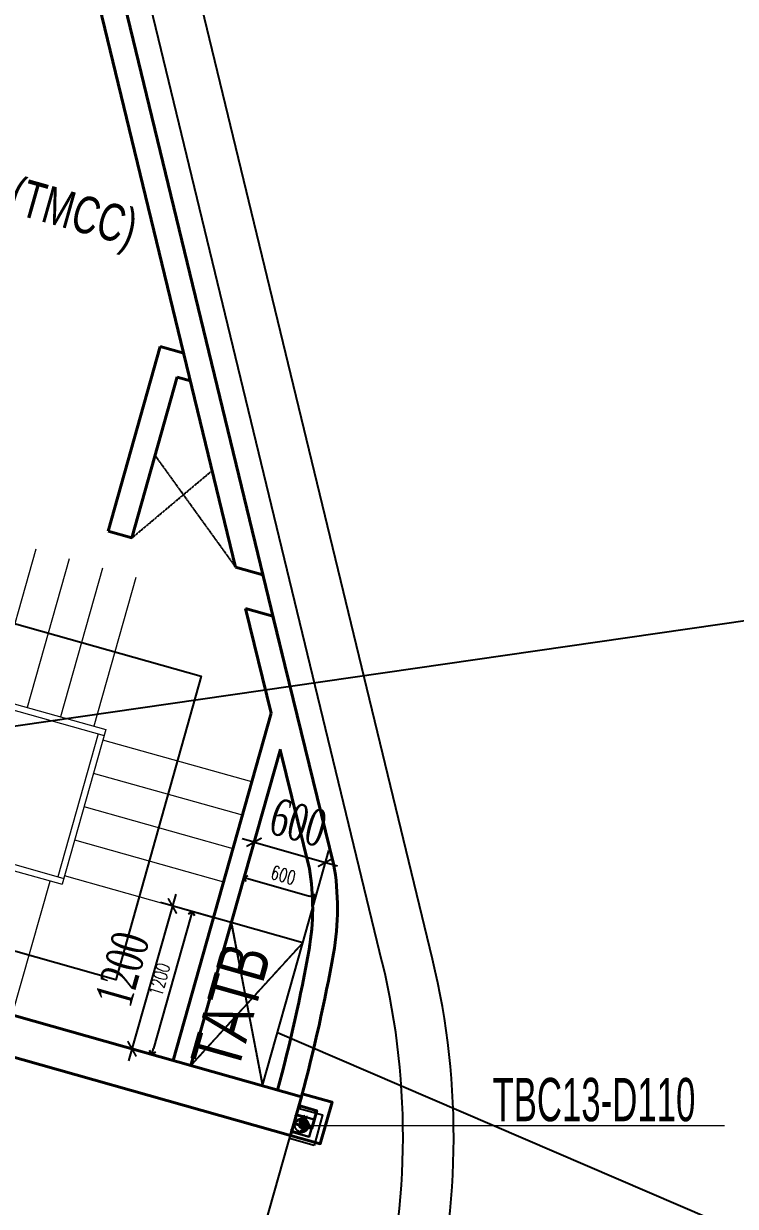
# Model space of a CAD drawing. Header units: millimetres. Extents: x -361340115 to 361596335, y -276742102 to 277032639.
# Drawn here: x 171065 to 176813, y 180771 to 190332 of the extents above; entities that cross this region are included whole.
import ezdxf
from ezdxf.enums import TextEntityAlignment as Align
from ezdxf.lldxf.tags import DXFTag

# ---------------------------------------------------------------- set-up
doc = ezdxf.new("R2010")
doc.units = ezdxf.units.MM
doc.header["$MEASUREMENT"] = 0
doc.linetypes.add('HIDDEN', pattern=[0.375, 0.25, -0.125])
doc.linetypes.add('Xref_ST_MBDV Cot vach 30.7.2022$0$HIDDEN', pattern=[0.375, 0.25, -0.125])
for name, color, linetype, lineweight in [('A-DOOR', 1, 'Continuous', 9), ('KT-Kich thuoc', 159, 'Continuous', 18), ('KT-lomo nuoc', 3, 'HIDDEN', 5), ('KT-Net cat', 1, 'Continuous', 40), ('SPE-MEP-HVAC', 140, 'Continuous', 0), ('Text _H2H', 7, 'Continuous', 18)]:
    doc.layers.add(name, color=color, linetype=linetype, lineweight=lineweight)
for name, color, linetype in [('A-FLOR-STRS-ARROW', 8, 'Continuous'), ('ccu12-Thay', 7, 'Continuous'), ('Hydraulic - Thep V', 9, 'Continuous'), ('KT-Tuong', 1, 'Continuous'), ('NDT text', 231, 'Continuous'), ('ONG', 8, 'Continuous'), ('Xref_NT1+NT2_MBDV Cot vach_220729$0$ccu12-Thay', 7, 'Continuous'), ('Xref_NT1+NT2_MBDV Cot vach_220729$0$KT-Text', 7, 'Continuous'), ('Xref_ST_MBDV Cot vach 30.7.2022$0$KT-Khuat', 9, 'Xref_ST_MBDV Cot vach 30.7.2022$0$HIDDEN'), ('Xref_ST_MBDV Cot vach 30.7.2022$0$KT-Thay', 7, 'Continuous'), ('ống thông hơi', 31, 'TH')]:
    doc.layers.add(name, color=color, linetype=linetype)
doc.layers.add('A-REVCLOUD', color=7, linetype='Continuous', true_color=0xfa291e)
doc.layers.add('MEP', color=130, linetype='Continuous', plot=False)
doc.styles.get("Standard").update_dxf_attribs({"font": 'arial.ttf'})
doc.styles.add('TEXTKT', font='hoatbif.shx', dxfattribs={"width": 0.8})
doc.styles.add('uv-abc', font='uv-abc.shx', dxfattribs={"width": 0.85, "height": 150})
doc.styles.add('vntimeh.shx', font='vntimeh.shx', dxfattribs={"width": 0.65})
doc.styles.add('Xref_NT1+NT2_MBDV Cot vach_220729$0$Arial', font='arial.ttf', dxfattribs={"width": 0.7})
doc.styles.add('Xref_NT1+NT2_MBDV Cot vach_220729$0$xref.N.Cot vach tang N2$0$DIM', font='vnsimli.shx', dxfattribs={"width": 0.7})
tags = doc.linetypes.add('TH', pattern='A,1143.876301,["TH",Standard,S=466.984787,R=0,X=0,Y=-199.758304],53.151103,-896.638454,1197.027404', length=3290.693262).pattern_tags.tags
tags[4] = DXFTag(74, 10)
doc.dimstyles.new('1-150-HVAC DIM', dxfattribs={"dimscale": 100, "dimtxt": 3, "dimasz": 1, "dimexe": 1, "dimexo": 0, "dimgap": 1, "dimtad": 1, "dimdec": 0, "dimrnd": 10, "dimzin": 0, "dimdsep": 46, "dimtxsty": 'vntimeh.shx', "dimblk": 'ARCHTICK', "dimcen": 0.2, "dimdle": 1, "dimclrd": 7, "dimclre": 7, "dimclrt": 150, "dimadec": 0, "dimazin": 0, "dimtm": 1e-09, "dimtfac": 1, "dimtdec": 0, "dimtix": 1, "dimtmove": 0, "dimatfit": 3, "dimfxl": 3.6, "dimfxlon": 1, "dimtzin": 0, "dimarcsym": 0})
doc.dimstyles.new('1-40', dxfattribs={"dimscale": 40, "dimtxt": 5, "dimasz": 1.4, "dimexe": 1.4, "dimexo": 0.5, "dimgap": 0.5, "dimtad": 1, "dimdec": 0, "dimzin": 0, "dimdsep": 46, "dimtxsty": 'TEXTKT', "dimblk": 'ARCHTICK', "dimcen": 1.2, "dimdle": 1.2, "dimclrd": 7, "dimclre": 7, "dimclrt": 7, "dimadec": 0, "dimazin": 0, "dimtfac": 0.04, "dimtdec": 0, "dimtix": 1, "dimtmove": 2, "dimatfit": 3, "dimfxl": 1, "dimtolj": 2, "dimtzin": 0, "dimlwd": 5, "dimlwe": 5, "dimarcsym": 0})
doc.dimstyles.new('Xref_NT1+NT2_MBDV Cot vach_220729$0$xref.N.Cot vach tang N2$0$CCU 1-100 A1', dxfattribs={"dimscale": 100, "dimtxt": 2.2, "dimasz": 1, "dimexe": 1, "dimexo": 0, "dimgap": 1, "dimtad": 1, "dimdec": 0, "dimdsep": 46, "dimtxsty": 'Xref_NT1+NT2_MBDV Cot vach_220729$0$xref.N.Cot vach tang N2$0$DIM', "dimblk1": 'Xref_NT1+NT2_MBDV Cot vach_220729$0$xref.N.Cot vach tang N2$0$_ARCHTICK', "dimblk2": 'Xref_NT1+NT2_MBDV Cot vach_220729$0$xref.N.Cot vach tang N2$0$_ARCHTICK', "dimsah": 1, "dimcen": 0, "dimdle": 1, "dimclrd": 256, "dimclre": 256, "dimclrt": 31, "dimadec": 0, "dimazin": 0, "dimtfac": 1, "dimtdec": 0, "dimtix": 1, "dimtmove": 2, "dimatfit": 3, "dimldrblk": 'Xref_NT1+NT2_MBDV Cot vach_220729$0$xref.N.Cot vach tang N2$0$_ARCHTICK', "dimfxl": 8, "dimtolj": 1, "dimarcsym": 0})

# ---------------------------------------------------------------- blocks, each defined once
blk = doc.blocks.new('Xref_NT1+NT2_MBDV Cot vach_220729$0$xref.N.Cot vach tang N2$0$_Open90')
at = {"color": 0, "linetype": 'ByBlock', "lineweight": -2}
for p, q in [((0, 0), (-1, 0)), ((-0.5, 0.5), (0, 0)), ((0, 0), (-0.5, -0.5))]:
    blk.add_line(p, q, dxfattribs=at)
blk = doc.blocks.new('*D57')
at = {"layer": 'Defpoints', "color": 5, "transparency": 16777216}
for p, q in [((172742.2, 183064.3), (172858.7, 183476.7)), ((172893.2, 183415), (173374.4, 183279.1)), ((173319.6, 182901.2), (173436.1, 183313.6))]:
    blk.add_line(p, q, dxfattribs=at)
at = {"layer": 'Defpoints', "color": 0, "transparency": 16777216}
for p in [(173422.5, 183265.5), (172742.2, 183064.3, 0), (173319.6, 182901.2, 0)]:
    blk.add_point(p, dxfattribs=at)
at = {"layer": 'Defpoints', "color": 5, "transparency": 16777216, "xscale": 50, "yscale": 50, "zscale": 50}
for p, rotation in [((172845.1, 183428.6), 164.2213386614092), ((173422.5, 183265.5), 344.2213386614092)]:
    blk.add_blockref('Xref_NT1+NT2_MBDV Cot vach_220729$0$xref.N.Cot vach tang N2$0$_Open90', p, dxfattribs=dict(at, rotation=rotation))
at = {"layer": 'Defpoints', "color": 5, "transparency": 16777216, "insert": (173162.3, 183448.1), "char_height": 110, "attachment_point": 5, "rotation": 344.22134, "style": 'Xref_NT1+NT2_MBDV Cot vach_220729$0$xref.N.Cot vach tang N2$0$DIM'}
blk.add_mtext('\\A1;600', dxfattribs=at)
blk = doc.blocks.new('Xref_NT1+NT2_MBDV Cot vach_220729$0$xref.N.Cot vach tang N2$0$_ARCHTICK')
at = {"color": 0, "linetype": 'ByBlock', "const_width": 0.15}
blk.add_lwpolyline([(-0.5, -0.5), (0.5, 0.5)], dxfattribs=at)
blk = doc.blocks.new('*D58')
at = {"layer": 'Defpoints', "color": 5, "transparency": 16777216}
for p, q in [((172412.6, 183105.5), (172113.5, 182046.9)), ((172742.2, 183064.3), (172378.1, 183167.2)), ((172415.9, 181909.6), (172051.8, 182012.4))]:
    blk.add_line(p, q, dxfattribs=at)
at = {"layer": 'Defpoints', "color": 0, "transparency": 16777216}
for p in [(172742.2, 183064.3), (172099.9, 181998.8), (172415.9, 181909.6)]:
    blk.add_point(p, dxfattribs=at)
at = {"layer": 'Defpoints', "color": 5, "transparency": 16777216, "xscale": 50, "yscale": 50, "zscale": 50}
for p, rotation in [((172426.2, 183153.6), 74.22122763655055), ((172099.9, 181998.8), 254.2212276365506)]:
    blk.add_blockref('Xref_NT1+NT2_MBDV Cot vach_220729$0$xref.N.Cot vach tang N2$0$_Open90', p, dxfattribs=dict(at, rotation=rotation))
at = {"layer": 'Defpoints', "color": 5, "transparency": 16777216, "insert": (172162, 182604.8), "char_height": 110, "attachment_point": 5, "rotation": 74.22123, "style": 'Xref_NT1+NT2_MBDV Cot vach_220729$0$xref.N.Cot vach tang N2$0$DIM'}
blk.add_mtext('\\A1;1200', dxfattribs=at)
blk = doc.blocks.new('*U389')
at = {"linetype": 'HIDDEN', "ltscale": 500}
for p, q in [((1200, -600), (0, 0)), ((1200, 0), (0, -600))]:
    blk.add_line(p, q, dxfattribs=at)
blk.add_lwpolyline([(1200, 0), (1200, -600), (0, -600), (0, 0)], close=True, dxfattribs=at)
blk = doc.blocks.new('A$C16B9592A')
at = {"layer": 'SPE-MEP-HVAC', "linetype": 'HIDDEN', "ltscale": 1000, "xscale": -1, "rotation": 254.2212213649985}
blk.add_blockref('*U389', (60855.8, 31949.2, 0), dxfattribs=at)
blk = doc.blocks.new('*U124')
at = {"layer": 'KT-lomo nuoc', "ltscale": 500}
for p, q in [((67.4, -134), (-134, -67.4)), ((-66.7, -201.4), (0, 0))]:
    blk.add_line(p, q, dxfattribs=at)
blk.add_lwpolyline([(67.4, -134), (-66.7, -201.4), (-134, -67.4), (0, 0)], close=True, dxfattribs=at)
blk = doc.blocks.new('A$C06442E50')
at = {"layer": 'KT-Net cat', "elevation": 0}
for points in [[(-5683.3, -20112.9), (-5443.1, -20180.8), (-5347.9, -19844), (-5588.5, -19776)], [(-5656.1, -20016.7), (-5512.1, -20057.4), (-5471.3, -19913), (-5615.7, -19872.2)]]:
    blk.add_lwpolyline(points, dxfattribs=at)
at = {"layer": 'KT-lomo nuoc', "linetype": 'HIDDEN', "xscale": -0.9999999999999999, "rotation": 10.89765347559021}
blk.add_blockref('*U124', (-5615.7, -19872.2, 0), dxfattribs=at)
blk = doc.blocks.new('_ARCHTICK')
at = {"color": 0, "linetype": 'ByBlock', "const_width": 0.15}
blk.add_lwpolyline([(-0.5, -0.5), (0.5, 0.5)], dxfattribs=at)
blk = doc.blocks.new('*D190')
at = {"layer": 'A-REVCLOUD', "color": 7, "lineweight": -2, "transparency": 16777216}
for p, q in [((19085.6, 35263.9), (18705, 33916.7)), ((19404.9, 35069.8), (18962.2, 35194.9)), ((19078.6, 33915), (18635.9, 34040.1))]:
    blk.add_line(p, q, dxfattribs=at)
at = {"layer": 'Defpoints', "color": 0, "transparency": 16777216}
for p in [(19534.5, 35033.2), (18732.1, 34012.9), (19208.2, 33878.4)]:
    blk.add_point(p, dxfattribs=at)
at = {"layer": 'A-REVCLOUD', "color": 7, "lineweight": -2, "transparency": 16777216, "xscale": 100, "yscale": 100, "zscale": 100}
for p, rotation in [((19058.5, 35167.7), 74.22122763655302), ((18732.1, 34012.9), 254.221227636553)]:
    blk.add_blockref('_ARCHTICK', p, dxfattribs=dict(at, rotation=rotation))
at = {"layer": 'A-REVCLOUD', "color": 150, "transparency": 16777216, "insert": (18654.7, 34658.3), "char_height": 300, "attachment_point": 5, "rotation": 74.22123, "style": 'vntimeh.shx'}
blk.add_mtext('1200', dxfattribs=at)
blk = doc.blocks.new('*D191')
at = {"layer": 'A-REVCLOUD', "color": 7, "lineweight": -2, "transparency": 16777216}
for p, q in [((19620.3, 35336.6), (19745.3, 35779.3)), ((19718.2, 35683.1), (19621.9, 35710.3)), ((19718.2, 35683.1), (20295.5, 35519.9)), ((20197.6, 35173.5), (20322.7, 35616.2)), ((20295.5, 35519.9), (20391.8, 35492.7))]:
    blk.add_line(p, q, dxfattribs=at)
at = {"layer": 'Defpoints', "color": 0, "transparency": 16777216}
for p in [(20295.5, 35519.9), (19534.5, 35033.2), (20111.9, 34870)]:
    blk.add_point(p, dxfattribs=at)
at = {"layer": 'A-REVCLOUD', "color": 7, "lineweight": -2, "transparency": 16777216, "xscale": 100, "yscale": 100, "zscale": 100}
for p, rotation in [((19718.2, 35683.1), 344.2219244308486), ((20295.5, 35519.9), 164.2219244308486)]:
    blk.add_blockref('_ARCHTICK', p, dxfattribs=dict(at, rotation=rotation))
at = {"layer": 'A-REVCLOUD', "color": 150, "transparency": 16777216, "insert": (20074.8, 35842.1), "char_height": 300, "attachment_point": 5, "rotation": 344.22192, "style": 'vntimeh.shx'}
blk.add_mtext('600', dxfattribs=at)
blk = doc.blocks.new('*U348')
h = blk.add_hatch(color=256)
edge = h.paths.add_edge_path()
edge.add_spline(control_points=[(-55, 0), (-38.9, -12.3), (-7.6, -36.3), (4.2, 39.1), (37.3, 13.6), (55, 0)], knot_values=[0, 0, 0, 0, 58.132459, 112.840763, 176.167011, 176.167011, 176.167011, 176.167011], degree=3, periodic=0)
edge.add_ellipse((0, 0), major_axis=(-38.9, 38.9), ratio=1, start_angle=225.00937, end_angle=315)
edge.add_ellipse((0, 0), major_axis=(-38.9, 38.9), ratio=1, start_angle=315, end_angle=405)
blk.add_circle((0, 0), 55)
blk.add_open_spline([(55, 0), (37.3, 13.6), (4.2, 39.1), (-7.6, -36.3), (-38.9, -12.3), (-55, 0)], degree=3, knots=[0, 0, 0, 0, 63.326248, 118.034553, 176.167011, 176.167011, 176.167011, 176.167011])
at = {"layer": 'Hydraulic - Thep V', "color": 2}
for p, q in [((-66.5, -58.8), (-66, -58.5)), ((-66.5, -62), (-66, -62.3)), ((-64.1, -61.9), (-64.1, -58.9)), ((-59.1, -61.9), (-59.1, -58.9)), ((-56.7, -58.8), (-57.3, -58.5)), ((-56.7, -62), (-57.3, -62.3)), ((56.7, -58.8), (57.2, -58.5)), ((56.7, -62), (57.2, -62.3)), ((59, -61.9), (59, -58.9)), ((64, -61.9), (64, -58.9)), ((66.4, -58.8), (65.9, -58.5)), ((66.4, -62), (65.9, -62.3))]:
    blk.add_line(p, q, dxfattribs=at)
at = {"layer": 'Hydraulic - Thep V', "const_width": 6.72}
blk.add_lwpolyline([(61.5, -79), (61.5, 3.5, 0.40574), (0, 63.2, 0.40574), (-61.6, 3.5), (-61.6, -79)], format="xyb", dxfattribs=at)
at = {"layer": 'Hydraulic - Thep V', "color": 2}
for points in [[(-56.1, -57.5), (-56.1, -58.5), (-67.1, -58.5), (-67.1, -57.5)], [(67, -57.5), (67, -58.5), (56.1, -58.5), (56.1, -57.5)]]:
    blk.add_lwpolyline(points, close=True, dxfattribs=at)
for points in [[(-66.6, -58.9), (-66.6, -61.9)], [(-57.3, -58.5), (-66, -58.5)], [(-57.3, -62.3), (-66, -62.3)], [(-66, -62.3), (-57.3, -62.3)], [(-56.6, -61.9), (-56.6, -58.9)], [(56.6, -58.9), (56.6, -61.9)], [(65.9, -58.5), (57.2, -58.5)], [(65.9, -62.3), (57.2, -62.3)], [(57.2, -62.3), (65.9, -62.3)], [(66.5, -61.9), (66.5, -58.9)]]:
    blk.add_lwpolyline(points, dxfattribs=at)
for centre, radius, start, end in [((-65.4, -60.8), 2.29, 57.08669, 122.91331), ((-65.4, -60), 2.29, 237.08669, 302.91331), ((-61.6, -67.1), 8.65, 73.22135, 106.77865), ((-61.6, -53.6), 8.65, 253.22135, 286.77865), ((-57.9, -60.8), 2.29, 57.08669, 122.91331), ((-57.9, -60), 2.29, 237.08669, 302.91331), ((57.8, -60.8), 2.29, 57.08669, 122.91331), ((57.8, -60), 2.29, 237.08669, 302.91331), ((61.5, -67.1), 8.65, 73.22135, 106.77865), ((61.5, -53.6), 8.65, 253.22135, 286.77865), ((65.3, -60.8), 2.29, 57.08669, 122.91331), ((65.3, -60), 2.29, 237.08669, 302.91331)]:
    blk.add_arc(centre, radius, start, end, dxfattribs=at)
blk = doc.blocks.new('dsa')
at = {"layer": 'NDT text', "extrusion": (0.190702, 0.027859, 0.981253), "elevation": -31622}
for points in [[(-857455.1, 161287.3), (-857252.4, 161253.8), (-857294.1, 161001.5), (-857496.8, 161035.1)], [(-857285.2, 161055.8), (-857261.4, 161199.5), (-857409.4, 161224), (-857433.2, 161080.3)], [(-857409.8, 161224), (-857261.8, 161199.6), (-857285.5, 161055.9), (-857433.5, 161080.3)]]:
    blk.add_lwpolyline(points, close=True, dxfattribs=at)
blk.add_lwpolyline([(-857433.2, 161080.3), (-857409.4, 161224)], dxfattribs=at)
at = {"layer": 'ống thông hơi', "ltscale": 0.6, "extrusion": (0.190702, 0.027859, 0.981253), "rotation": 80.60659636628903}
blk.add_blockref('*U348', (-857337, 161136.5, -31633.6), dxfattribs=at)
blk = doc.blocks.new('tang 22.1')
at = {"layer": 'A-REVCLOUD', "color": 6, "elevation": 0}
for points in [[(13876.7, 36058), (28884.3, 38226.7), (43339.4, 38226.7)], [(19907.3, 34145.7), (31154.4, 29302.7), (43346.5, 29302.7)]]:
    blk.add_lwpolyline(points, dxfattribs=at)
at = {"layer": 'A-REVCLOUD', "color": 6}
blk.add_lwpolyline([(19208.2, 33878.4), (19785.6, 33715.3), (20111.9, 34870), (19534.5, 35033.2)], close=True, dxfattribs=at)
for points in [[(19534.5, 35033.2), (19786.4, 33718)], [(20111.9, 34870), (19208.2, 33878.4)]]:
    blk.add_lwpolyline(points, dxfattribs=at)
at = {"layer": 'A-REVCLOUD'}
for p2, distance, picture, middle in [((20111.9, 34870), 675.3, '*D191', (20074.8, 35842.1)), ((19208.2, 33878.4), -494.7, '*D190', (18654.7, 34658.3))]:
    dim = blk.add_aligned_dim(p1=(19534.5, 35033.2), p2=p2, distance=distance, dimstyle='1-150-HVAC DIM', dxfattribs=at)
    dim.commit()
    dim.dimension.update_dxf_attribs({"geometry": picture, "text_midpoint": middle})
blk = doc.blocks.new('A$C3d8987ab')
at = {"layer": 'ONG', "color": 1}
blk.add_blockref('tang 22.1', (75873, 20094.9, 0), dxfattribs=at)
blk = doc.blocks.new('RKWEWE')
at = {"extrusion": (0.045196, -0.210376, 0.976575), "rotation": 62.77713238752965}
blk.add_blockref('dsa', (-550285.7, 570889, -30365), dxfattribs=at)
at = {"layer": 'NDT text', "ltscale": 0.2, "style": 'uv-abc', "width": 0.6}
blk.add_text('TBC13-D110', height=350, dxfattribs=at).set_placement((174851.2, 181458.7, -16.8))
at = {"layer": 'Text _H2H', "color": 231}
blk.add_leader([(173311.4, 181425.4, -16.3), (176724.4, 181425.4, -16.3)], dimstyle='1-40', override={"dimasz": 1.5, "dimtad": 0, "dimldrblk": 'Dot'}, dxfattribs=at)
blk = doc.blocks.new('A$Cd3fdeb23')
blk.add_blockref('RKWEWE', (-181388.2, -20650, 0))
blk.add_blockref('A$C3d8987ab', (-104053.5, 107286.2, 0))

msp = doc.modelspace()

# ---------------------------------------------------------------- linework, layer by layer
at = {"layer": 'A-DOOR', "extrusion": (-1.34554e-06, -1.62929e-06, 1)}
for p, q in [((171162, 186082.2, 0), (170823.5, 184880.1, 0)), ((171431.5, 186006.3, 0), (171093, 184804.2, 0)), ((171701, 185930.4, 0), (171362.5, 184728.3, 0)), ((171970.5, 185854.5, 0), (171632, 184652.4, 0)), ((170457.7, 184983.1), (171728, 184624.2)), ((170492.2, 184921.5, 0), (171714.7, 184577.2, 0)), ((170104.4, 183732.9, 0), (171374.7, 183373.9, 0)), ((170166.1, 183767.4, 0), (171388.3, 183422, 0))]:
    msp.add_line(p, q, dxfattribs=at)
at = {"layer": 'A-DOOR', "extrusion": (2.93853e-07, -2.09254e-06, 1)}
for p, q in [((171666.3, 184589.7, 0), (171340.2, 183435.6, 0)), ((171728, 184624.2, 0), (171374.7, 183373.9, 0))]:
    msp.add_line(p, q, dxfattribs=at)
at = {"layer": 'A-DOOR', "extrusion": (2.97615e-07, -2.09201e-06, 1)}
for p, q in [((172907.6, 184201.3, 0), (171704, 184539, 0)), ((172831.9, 183931.7, 0), (171628.3, 184269.5, 0)), ((172756.2, 183662.1, 0), (171552.7, 183999.9, 0)), ((172680.6, 183392.5, 0), (171477, 183730.3, 0)), ((172599.5, 183103.7, 0), (171395.9, 183441.4, 0))]:
    msp.add_line(p, q, dxfattribs=at)
at = {"layer": 'A-DOOR', "extrusion": (-2.93853e-07, 2.09254e-06, 1)}
msp.add_line((170971.3, 182317.7, 0), (171278.2, 183400.1, 0), dxfattribs=at)
at = {"layer": 'A-FLOR-STRS-ARROW'}
msp.add_lwpolyline([(169521.9, 183970), (170024.5, 185754), (172498.5, 185057), (171808.4, 182602.4), (170030.3, 183104.9)], dxfattribs=at)
at = {"layer": 'ccu12-Thay'}
msp.add_line((167892.2, 182849.6, 0), (173220.3, 181344, 0), dxfattribs=at)
msp.add_lwpolyline([(160207.3, 135292), (173274.8, 181536.9, 0.024688), (173566.9, 182813.4, 0.086894), (173568.7, 183540.2), (173078.3, 185541.3), (168360.2, 205025.8, 0.771545), (159694.9, 205189.9), (145860.6, 156238.2)], format="xyb", dxfattribs=at)
at = {"layer": 'KT-Net cat'}
for p, q in [((171101.7, 192854.3, 0), (172776.4, 185938.3, 0)), ((171322.6, 192791.9, 0), (173174.2, 185145.1, 0)), ((172167.4, 187721.1), (172357.7, 187667.3)), ((172305.7, 187474.2), (172411.7, 187444.2)), ((171747.3, 186229.1), (171939.7, 186174.7)), ((172776.4, 185938.3), (172997.3, 185875.9)), ((172857.1, 185603.8), (173078.3, 185541.3))]:
    msp.add_line(p, q, dxfattribs=at)
at = {"layer": 'KT-Net cat', "extrusion": (-1.34554e-06, -1.62929e-06, 1)}
for p, q in [((172167.4, 187721.1, -0.1), (171747.3, 186229.1, -0.1)), ((172306.1, 187475.8, -0.1), (171939.7, 186174.7, -0.1))]:
    msp.add_line(p, q, dxfattribs=at)
at = {"layer": 'KT-Net cat'}
for points in [[(173064.6, 184757), (172857.1, 185603.8)], [(173174.9, 185147.2), (173174.2, 185145.1)], [(173064.6, 184757), (172271.5, 181950.3)], [(172415.9, 181909.6), (173138.5, 184467)]]:
    msp.add_lwpolyline(points, dxfattribs=at)
for points in [[(173308.1, 181657.3, 0.022333), (173566.9, 182813.4, 0.086894), (173568.7, 183540.2), (173078.3, 185541.3)], [(173115.1, 181709.7, 0.022333), (173370, 182848.3, 0.085999), (173372.7, 183499.5), (173137, 184461.5)]]:
    msp.add_lwpolyline(points, format="xyb", dxfattribs=at)
at = {"layer": 'KT-Net cat', "color": 2}
msp.add_lwpolyline([(170432.4, 182470), (170343.9, 182156.8), (173220.3, 181344), (173308.8, 181657.2)], close=True, dxfattribs=at)
at = {"layer": 'Xref_NT1+NT2_MBDV Cot vach_220729$0$ccu12-Thay'}
for p, q in [((174367, 182768.5), (168878.9, 205433.2)), ((173961.6, 182743.2), (168494.2, 205322.2))]:
    msp.add_line(p, q, dxfattribs=at)
msp.add_lwpolyline([(160207.3, 135292), (173274.8, 181536.9, 0.024688), (173566.9, 182813.4, 0.086894), (173568.7, 183540.2), (173078.3, 185541.3), (168360.2, 205025.8, 0.771545), (159694.9, 205189.9), (145860.6, 156238.2)], format="xyb", dxfattribs=at)
for centre, radius in [((168169, 181340.6), 5960), ((168448.1, 181335.3), 6090)]:
    msp.add_arc(centre, radius, 344.22123, 13.61189, dxfattribs=at)
at = {"layer": 'Xref_ST_MBDV Cot vach 30.7.2022$0$KT-Khuat', "linetype": 'Xref_ST_MBDV Cot vach 30.7.2022$0$HIDDEN', "ltscale": 5}
for p, q in [((172126.9, 186839.2, 0), (172776.6, 185937.3, 0)), ((171939.7, 186174.7, -0.1), (172588.6, 186719.8, 0)), ((172742.2, 183064.3), (172993.3, 181746.4)), ((172415.9, 181909.6), (173319.6, 182901.2))]:
    msp.add_line(p, q, dxfattribs=at)
at = {"layer": 'Xref_ST_MBDV Cot vach 30.7.2022$0$KT-Thay'}
msp.add_lwpolyline([(172993.3, 181746.4), (173319.6, 182901.2), (172742.2, 183064.3), (172415.9, 181909.6)], close=True, dxfattribs=at)

# ---------------------------------------------------------------- block references
at = {"layer": 'KT-Kich thuoc', "color": 2}
msp.add_blockref('A$C06442E50', (178903.6, 201456.9), dxfattribs=at)
at = {"layer": 'KT-Tuong'}
msp.add_blockref('A$C16B9592A', (112137.5, 149797.2, 0), dxfattribs=at)
at = {"layer": 'MEP'}
msp.add_blockref('A$C3d8987ab', (77334.7, 127936.3, 0), dxfattribs=at)

# ---------------------------------------------------------------- texts
at = {"layer": 'Xref_NT1+NT2_MBDV Cot vach_220729$0$KT-Text', "extrusion": (-2.27976e-08, -7.84266e-08, 1), "style": 'Xref_NT1+NT2_MBDV Cot vach_220729$0$Arial', "width": 0.7}
msp.add_text('TATB', height=400, rotation=74.22123, dxfattribs=at).set_placement((172930.1, 182333.7), align=Align.CENTER)

# ---------------------------------------------------------------- dimensions: what is measured, and where the dimension line sits
at = {"layer": 'Defpoints', "color": 5}
for p1, p2, distance, picture, middle in [((172742.2, 183064.3, 0), (173319.6, 182901.2, 0), 378.5, '*D57', (173162.3, 183448.1)), ((172742.2, 183064.3), (172415.9, 181909.6), -328.3, '*D58', (172162, 182604.8))]:
    dim = msp.add_aligned_dim(p1=p1, p2=p2, distance=distance, dimstyle='Xref_NT1+NT2_MBDV Cot vach_220729$0$xref.N.Cot vach tang N2$0$CCU 1-100 A1', override={"dimscale": 50, "dimblk1": 'Xref_NT1+NT2_MBDV Cot vach_220729$0$xref.N.Cot vach tang N2$0$_Open90', "dimblk2": 'Xref_NT1+NT2_MBDV Cot vach_220729$0$xref.N.Cot vach tang N2$0$_Open90', "dimclrd": 5, "dimclre": 5, "dimclrt": 5, "dimlwd": 65535, "dimlwe": 65535}, dxfattribs=at)
    dim.commit()
    dim.dimension.update_dxf_attribs({"geometry": picture, "text_midpoint": middle})

# ---------------------------------------------------------------- next in the draw order: block references
at = {"layer": 'MEP'}
msp.add_blockref('A$Cd3fdeb23', (181388.2, 20650, 0), dxfattribs=at)

# ---------------------------------------------------------------- next in the draw order: texts
at = {"layer": 'Xref_NT1+NT2_MBDV Cot vach_220729$0$KT-Text', "extrusion": (-7.84266e-08, 2.27976e-08, 1), "style": 'Xref_NT1+NT2_MBDV Cot vach_220729$0$Arial', "oblique": 360, "width": 0.7}
msp.add_text('P23 (TMCC)', height=300, rotation=344.22122, dxfattribs=at).set_placement((171137.5, 188752.8, 0), align=Align.CENTER)

doc.saveas('drawing.dxf')
